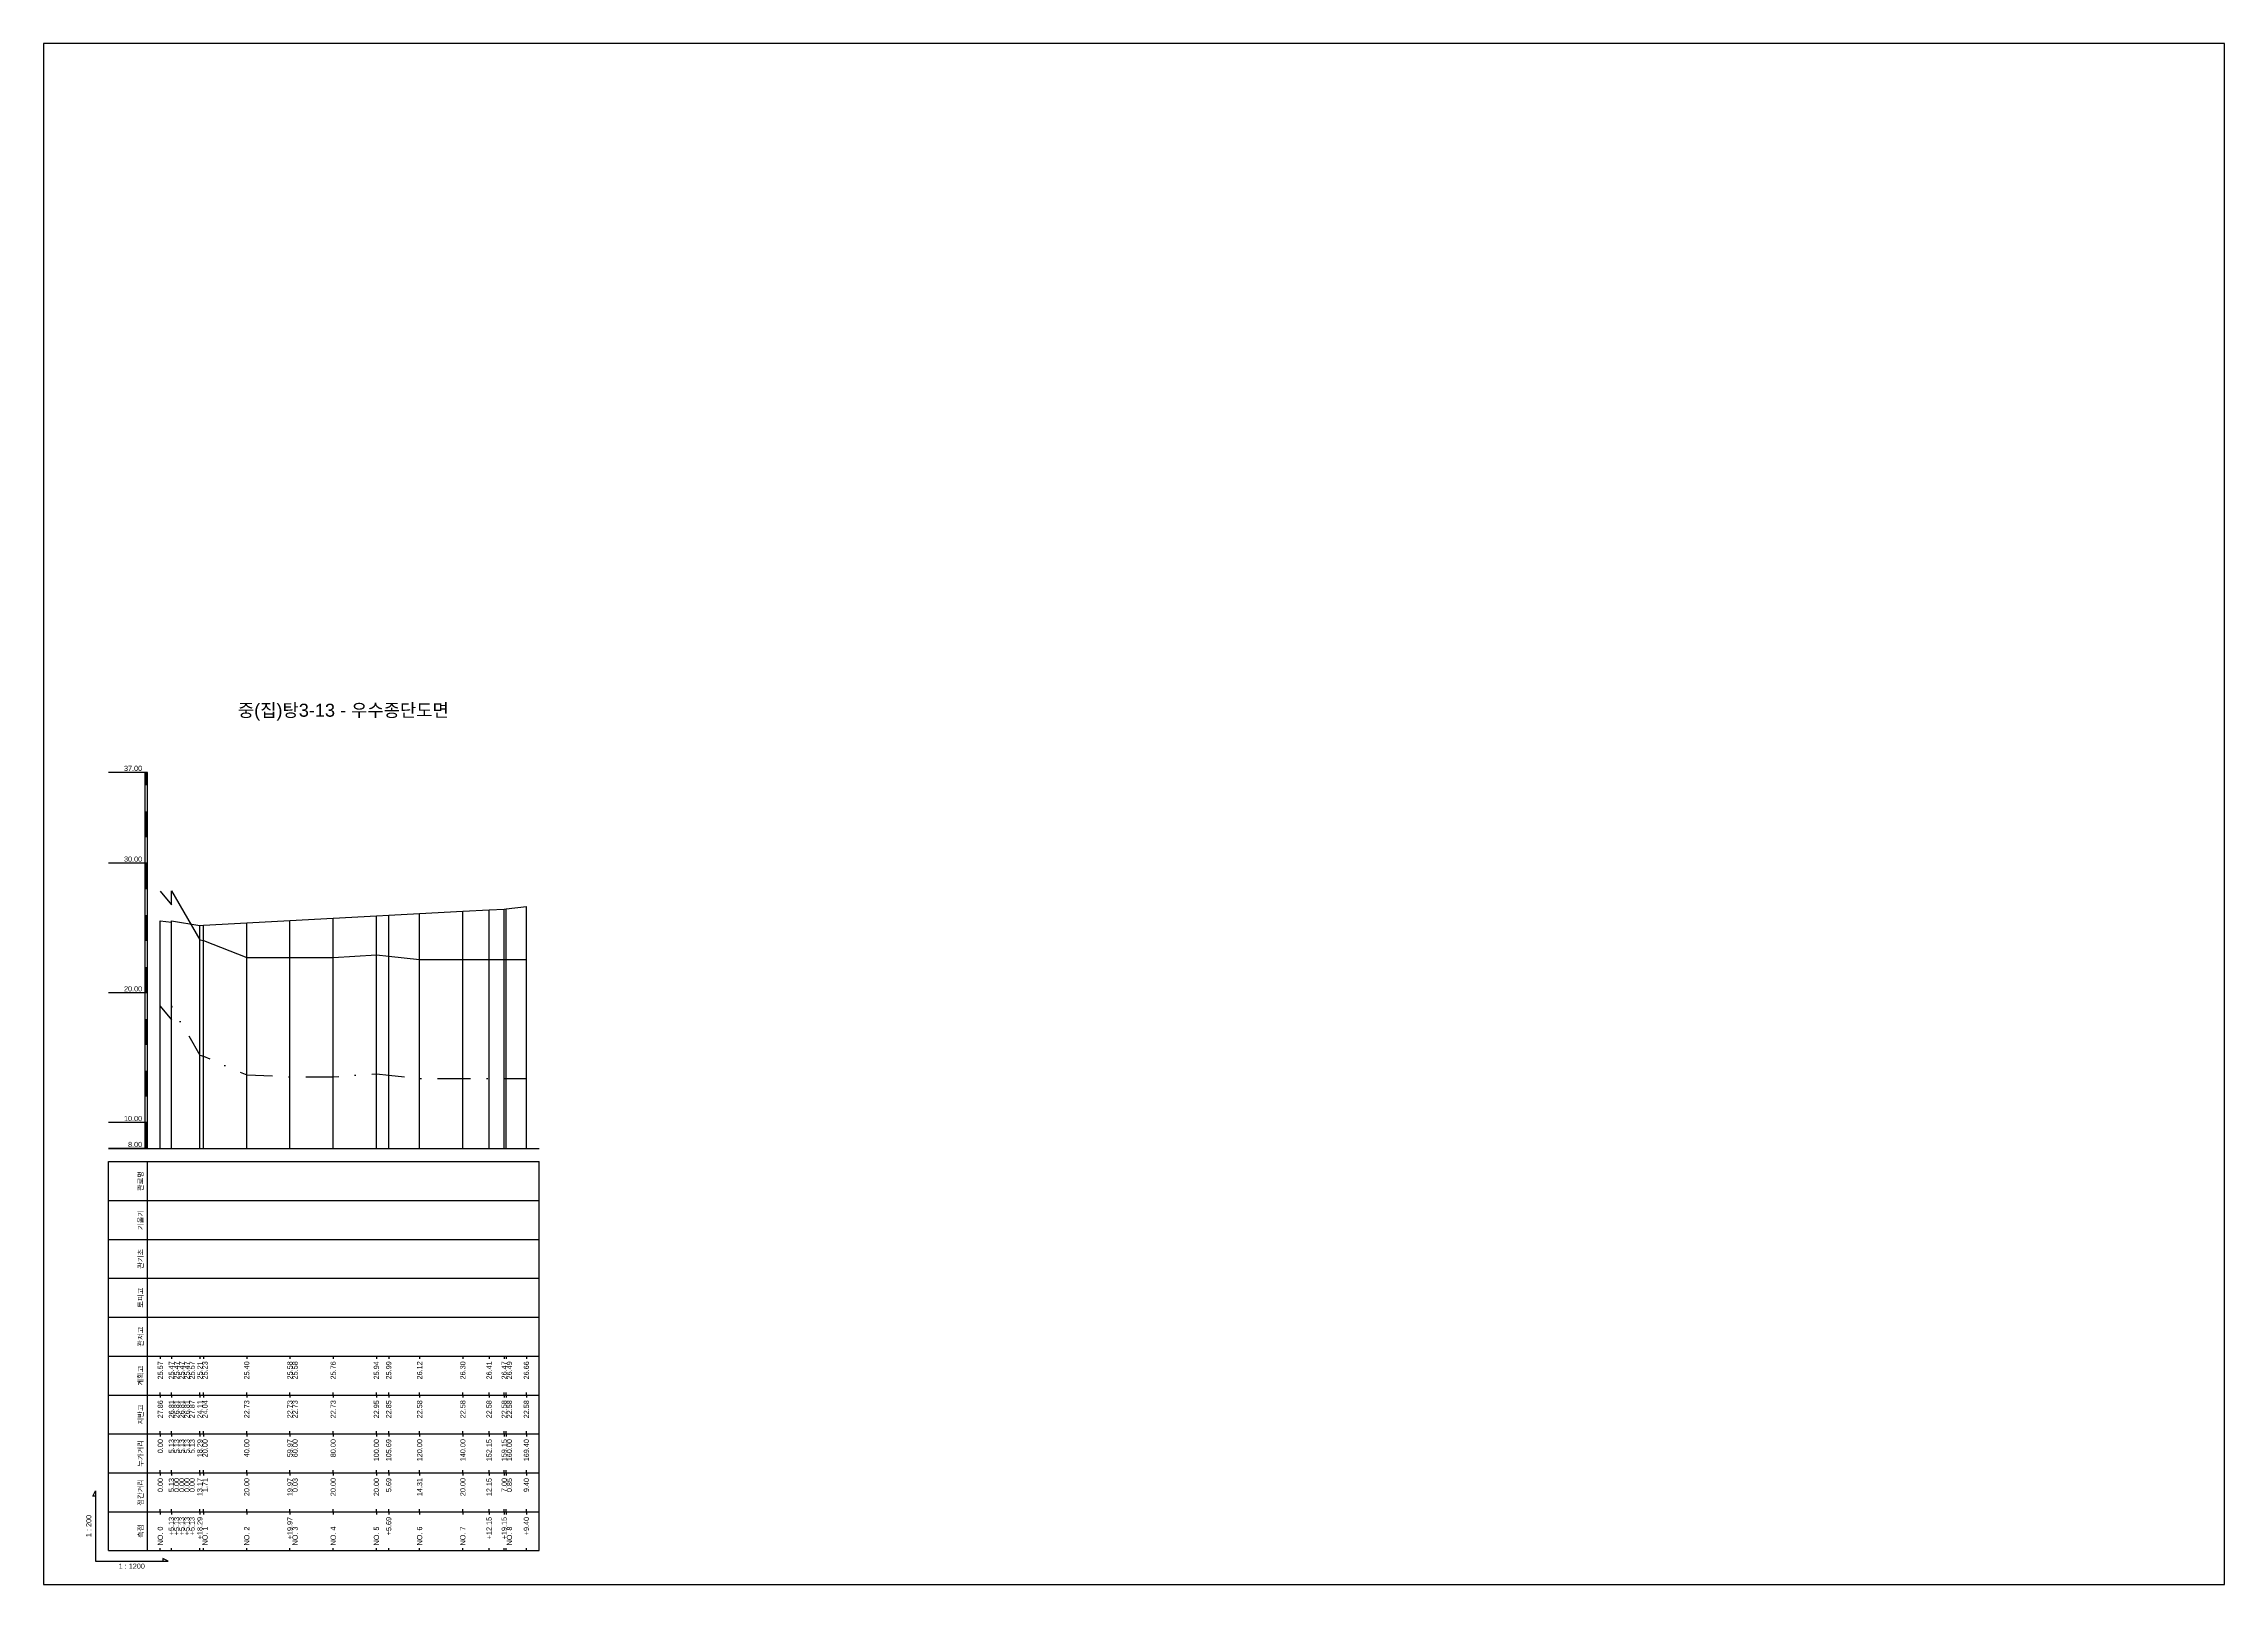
# Model space of a CAD drawing. Header units: millimetres. Extents: x -7351 to 135086, y 1419 to 5643.
# Drawn here: x 23858 to 24699, y 1419 to 2013 of the extents above; entities that cross this region are included whole.
import ezdxf
from ezdxf.enums import TextEntityAlignment as Align

# ---------------------------------------------------------------- set-up
doc = ezdxf.new("R2010")
doc.units = ezdxf.units.MM
doc.linetypes.add('DASHDOT', pattern=[25.4, 12.7, -6.35, 0, -6.35])
for name, color, linetype in [('KZ_종단_계획선', 1, 'Continuous'), ('KZ_종단_노선명', 7, 'Continuous'), ('KZ_종단_도각', 7, 'Continuous'), ('KZ_종단_수직선', 7, 'Continuous'), ('KZ_종단_암선1', 56, 'DASHDOT'), ('KZ_종단_지반선', 3, 'Continuous'), ('KZ_종단_테이블문자', 7, 'Continuous'), ('KZ_종단_테이블선', 7, 'Continuous'), ('KZ_종단_폴대', 7, 'Continuous')]:
    doc.layers.add(name, color=color, linetype=linetype)
doc.styles.get("Standard").update_dxf_attribs({"font": 'arial.ttf'})

msp = doc.modelspace()

# ---------------------------------------------------------------- linework, layer by layer
at = {"layer": 'KZ_종단_계획선'}
msp.add_lwpolyline([(23903.36, 1674.87), (23907.63, 1674.37), (23907.63, 1674.37), (23907.63, 1674.37), (23907.63, 1674.37), (23907.63, 1674.87), (23918.6, 1673.09), (23920.03, 1673.17), (23936.69, 1674.06), (23953.33, 1674.95), (23953.36, 1674.95), (23970.03, 1675.85), (23986.69, 1676.74), (23991.44, 1677), (24003.36, 1677.64), (24020.03, 1678.53), (24030.15, 1679.08), (24035.99, 1679.39), (24036.69, 1679.47), (24044.53, 1680.36)], dxfattribs=at)
at = {"layer": 'KZ_종단_도각'}
msp.add_lwpolyline([(23858.36, 1419.04), (24699.36, 1419.04), (24699.36, 2013.04), (23858.36, 2013.04)], close=True, dxfattribs=at)
at = {"layer": 'KZ_종단_수직선'}
for p, q in [((23903.36, 1587.04), (23903.36, 1674.87)), ((23907.63, 1587.04), (23907.63, 1674.87)), ((23907.63, 1587.04), (23907.63, 1674.37)), ((23907.63, 1587.04), (23907.63, 1674.37)), ((23907.63, 1587.04), (23907.63, 1674.37)), ((23907.63, 1587.04), (23907.63, 1674.37)), ((23936.69, 1587.04), (23936.69, 1674.06)), ((23953.33, 1587.04), (23953.33, 1674.95)), ((23953.36, 1587.04), (23953.36, 1674.95)), ((23970.03, 1587.04), (23970.03, 1675.85)), ((23986.69, 1587.04), (23986.69, 1676.74)), ((23991.43, 1587.04), (23991.43, 1677)), ((24003.36, 1587.04), (24003.36, 1677.64)), ((24020.03, 1587.04), (24020.03, 1678.53)), ((24030.15, 1587.04), (24030.15, 1679.08)), ((24035.98, 1587.04), (24035.98, 1679.39)), ((24036.69, 1587.04), (24036.69, 1679.47)), ((24044.53, 1587.04), (24044.53, 1680.36)), ((23918.6, 1587.04), (23918.6, 1673.09)), ((23920.03, 1587.04), (23920.03, 1673.17))]:
    msp.add_line(p, q, dxfattribs=at)
at = {"layer": 'KZ_종단_암선1', "flags": 128}
msp.add_lwpolyline([(23903.36, 1642), (23907.63, 1636.69), (23907.63, 1636.69), (23907.63, 1636.69), (23907.63, 1636.69), (23907.63, 1642.04), (23918.6, 1623.06), (23920.03, 1622.67), (23936.69, 1615.48), (23953.33, 1614.75), (23953.36, 1614.74), (23970.03, 1614.75), (23986.69, 1615.88), (23991.43, 1615.36), (24003.36, 1614.05), (24020.03, 1614.06), (24030.15, 1614.07), (24035.98, 1614.07), (24036.69, 1614.07), (24044.53, 1614.07)], dxfattribs=at)
at = {"layer": 'KZ_종단_지반선', "flags": 128}
msp.add_lwpolyline([(23903.36, 1686.33), (23907.63, 1681.08), (23907.63, 1681.08), (23907.63, 1681.08), (23907.63, 1681.08), (23907.63, 1686.37), (23918.6, 1667.59), (23920.03, 1667.23), (23936.69, 1660.67), (23953.33, 1660.67), (23953.36, 1660.67), (23970.03, 1660.67), (23986.69, 1661.79), (23991.43, 1661.27), (24003.36, 1659.95), (24020.03, 1659.95), (24030.15, 1659.95), (24035.98, 1659.95), (24036.69, 1659.95), (24044.53, 1659.95)], dxfattribs=at)
at = {"layer": 'KZ_종단_테이블선'}
for p, q in [((23883.36, 1587.04), (24049.53, 1587.04)), ((23883.36, 1567.04), (23883.36, 1582.04)), ((23883.36, 1582.04), (24049.53, 1582.04)), ((23898.36, 1567.04), (23898.36, 1582.04)), ((24049.53, 1567.04), (24049.53, 1582.04)), ((23883.36, 1552.04), (23883.36, 1567.04)), ((23883.36, 1567.04), (24049.53, 1567.04)), ((23898.36, 1552.04), (23898.36, 1567.04)), ((24049.53, 1552.04), (24049.53, 1567.04)), ((23883.36, 1537.04), (23883.36, 1552.04)), ((23883.36, 1552.04), (24049.53, 1552.04)), ((23898.36, 1537.04), (23898.36, 1552.04)), ((24049.53, 1537.04), (24049.53, 1552.04)), ((23883.36, 1522.04), (23883.36, 1537.04)), ((23883.36, 1537.04), (24049.53, 1537.04)), ((23898.36, 1522.04), (23898.36, 1537.04)), ((24049.53, 1522.04), (24049.53, 1537.04)), ((23883.36, 1507.04), (23883.36, 1522.04)), ((23883.36, 1522.04), (24049.53, 1522.04)), ((23898.36, 1507.04), (23898.36, 1522.04)), ((24049.53, 1507.04), (24049.53, 1522.04)), ((23883.36, 1492.04), (23883.36, 1507.04)), ((23883.36, 1507.04), (24049.53, 1507.04)), ((23898.36, 1492.04), (23898.36, 1507.04)), ((23903.36, 1507.04), (23903.36, 1506.04)), ((23907.63, 1507.04), (23907.63, 1506.04)), ((23907.63, 1507.04), (23907.63, 1506.04)), ((23907.63, 1507.04), (23907.63, 1506.04)), ((23907.63, 1507.04), (23907.63, 1506.04)), ((23907.63, 1507.04), (23907.63, 1506.04)), ((23918.6, 1507.04), (23918.6, 1506.04)), ((23920.03, 1507.04), (23920.03, 1506.04)), ((23936.69, 1507.04), (23936.69, 1506.04)), ((23953.33, 1507.04), (23953.33, 1506.04)), ((23953.36, 1507.04), (23953.36, 1506.04)), ((23970.03, 1507.04), (23970.03, 1506.04)), ((23986.69, 1507.04), (23986.69, 1506.04)), ((23991.43, 1507.04), (23991.43, 1506.04)), ((24003.36, 1507.04), (24003.36, 1506.04)), ((24020.03, 1507.04), (24020.03, 1506.04)), ((24030.15, 1507.04), (24030.15, 1506.04)), ((24035.98, 1507.04), (24035.98, 1506.04)), ((24036.69, 1507.04), (24036.69, 1506.04)), ((24044.53, 1507.04), (24044.53, 1506.04)), ((24049.53, 1492.04), (24049.53, 1507.04)), ((23883.36, 1477.04), (23883.36, 1492.04)), ((23883.36, 1492.04), (24049.53, 1492.04)), ((23898.36, 1477.04), (23898.36, 1492.04)), ((23903.36, 1492.04), (23903.36, 1493.04)), ((23903.36, 1492.04), (23903.36, 1491.04)), ((23907.63, 1492.04), (23907.63, 1493.04)), ((23907.63, 1492.04), (23907.63, 1493.04)), ((23907.63, 1492.04), (23907.63, 1493.04)), ((23907.63, 1492.04), (23907.63, 1493.04)), ((23907.63, 1492.04), (23907.63, 1493.04)), ((23907.63, 1492.04), (23907.63, 1491.04)), ((23907.63, 1492.04), (23907.63, 1491.04)), ((23907.63, 1492.04), (23907.63, 1491.04)), ((23907.63, 1492.04), (23907.63, 1491.04)), ((23907.63, 1492.04), (23907.63, 1491.04)), ((23918.6, 1492.04), (23918.6, 1493.04)), ((23918.6, 1492.04), (23918.6, 1491.04)), ((23920.03, 1492.04), (23920.03, 1493.04)), ((23920.03, 1492.04), (23920.03, 1491.04)), ((23936.69, 1492.04), (23936.69, 1493.04)), ((23936.69, 1492.04), (23936.69, 1491.04)), ((23953.33, 1492.04), (23953.33, 1493.04)), ((23953.33, 1492.04), (23953.33, 1491.04)), ((23953.36, 1492.04), (23953.36, 1493.04)), ((23953.36, 1492.04), (23953.36, 1491.04)), ((23970.03, 1492.04), (23970.03, 1493.04)), ((23970.03, 1492.04), (23970.03, 1491.04)), ((23986.69, 1492.04), (23986.69, 1493.04)), ((23986.69, 1492.04), (23986.69, 1491.04)), ((23991.43, 1492.04), (23991.43, 1493.04)), ((23991.43, 1492.04), (23991.43, 1491.04)), ((24003.36, 1492.04), (24003.36, 1493.04)), ((24003.36, 1492.04), (24003.36, 1491.04)), ((24020.03, 1492.04), (24020.03, 1493.04)), ((24020.03, 1492.04), (24020.03, 1491.04)), ((24030.15, 1492.04), (24030.15, 1493.04)), ((24030.15, 1492.04), (24030.15, 1491.04)), ((24035.98, 1492.04), (24035.98, 1493.04)), ((24035.98, 1492.04), (24035.98, 1491.04)), ((24036.69, 1492.04), (24036.69, 1493.04)), ((24036.69, 1492.04), (24036.69, 1491.04)), ((24044.53, 1492.04), (24044.53, 1493.04)), ((24044.53, 1492.04), (24044.53, 1491.04)), ((24049.53, 1477.04), (24049.53, 1492.04)), ((23883.36, 1462.04), (23883.36, 1477.04)), ((23883.36, 1477.04), (24049.53, 1477.04)), ((23898.36, 1462.04), (23898.36, 1477.04)), ((23903.36, 1477.04), (23903.36, 1478.04)), ((23903.36, 1477.04), (23903.36, 1476.04)), ((23907.63, 1477.04), (23907.63, 1478.04)), ((23907.63, 1477.04), (23907.63, 1478.04)), ((23907.63, 1477.04), (23907.63, 1478.04)), ((23907.63, 1477.04), (23907.63, 1478.04)), ((23907.63, 1477.04), (23907.63, 1478.04)), ((23907.63, 1477.04), (23907.63, 1476.04)), ((23907.63, 1477.04), (23907.63, 1476.04)), ((23907.63, 1477.04), (23907.63, 1476.04)), ((23907.63, 1477.04), (23907.63, 1476.04)), ((23907.63, 1477.04), (23907.63, 1476.04)), ((23918.6, 1477.04), (23918.6, 1478.04)), ((23918.6, 1477.04), (23918.6, 1476.04)), ((23920.03, 1477.04), (23920.03, 1478.04)), ((23920.03, 1477.04), (23920.03, 1476.04)), ((23936.69, 1477.04), (23936.69, 1478.04)), ((23936.69, 1477.04), (23936.69, 1476.04)), ((23953.33, 1477.04), (23953.33, 1478.04)), ((23953.33, 1477.04), (23953.33, 1476.04)), ((23953.36, 1477.04), (23953.36, 1478.04)), ((23953.36, 1477.04), (23953.36, 1476.04)), ((23970.03, 1477.04), (23970.03, 1478.04)), ((23970.03, 1477.04), (23970.03, 1476.04)), ((23986.69, 1477.04), (23986.69, 1478.04)), ((23986.69, 1477.04), (23986.69, 1476.04)), ((23991.43, 1477.04), (23991.43, 1478.04)), ((23991.43, 1477.04), (23991.43, 1476.04)), ((24003.36, 1477.04), (24003.36, 1478.04)), ((24003.36, 1477.04), (24003.36, 1476.04)), ((24020.03, 1477.04), (24020.03, 1478.04)), ((24020.03, 1477.04), (24020.03, 1476.04)), ((24030.15, 1477.04), (24030.15, 1478.04)), ((24030.15, 1477.04), (24030.15, 1476.04)), ((24035.98, 1477.04), (24035.98, 1478.04)), ((24035.98, 1477.04), (24035.98, 1476.04)), ((24036.69, 1477.04), (24036.69, 1478.04)), ((24036.69, 1477.04), (24036.69, 1476.04)), ((24044.53, 1477.04), (24044.53, 1478.04)), ((24044.53, 1477.04), (24044.53, 1476.04)), ((24049.53, 1462.04), (24049.53, 1477.04)), ((23883.36, 1447.04), (23883.36, 1462.04)), ((23883.36, 1462.04), (24049.53, 1462.04)), ((23898.36, 1447.04), (23898.36, 1462.04)), ((23903.36, 1462.04), (23903.36, 1463.04)), ((23903.36, 1462.04), (23903.36, 1461.04)), ((23907.63, 1462.04), (23907.63, 1463.04)), ((23907.63, 1462.04), (23907.63, 1463.04)), ((23907.63, 1462.04), (23907.63, 1463.04)), ((23907.63, 1462.04), (23907.63, 1463.04)), ((23907.63, 1462.04), (23907.63, 1463.04)), ((23907.63, 1462.04), (23907.63, 1461.04)), ((23907.63, 1462.04), (23907.63, 1461.04)), ((23907.63, 1462.04), (23907.63, 1461.04)), ((23907.63, 1462.04), (23907.63, 1461.04)), ((23907.63, 1462.04), (23907.63, 1461.04)), ((23918.6, 1462.04), (23918.6, 1463.04)), ((23918.6, 1462.04), (23918.6, 1461.04)), ((23920.03, 1462.04), (23920.03, 1463.04)), ((23920.03, 1462.04), (23920.03, 1461.04)), ((23936.69, 1462.04), (23936.69, 1463.04)), ((23936.69, 1462.04), (23936.69, 1461.04)), ((23953.33, 1462.04), (23953.33, 1463.04)), ((23953.33, 1462.04), (23953.33, 1461.04)), ((23953.36, 1462.04), (23953.36, 1463.04)), ((23953.36, 1462.04), (23953.36, 1461.04)), ((23970.03, 1462.04), (23970.03, 1463.04)), ((23970.03, 1462.04), (23970.03, 1461.04)), ((23986.69, 1462.04), (23986.69, 1463.04)), ((23986.69, 1462.04), (23986.69, 1461.04)), ((23991.43, 1462.04), (23991.43, 1463.04)), ((23991.43, 1462.04), (23991.43, 1461.04)), ((24003.36, 1462.04), (24003.36, 1463.04)), ((24003.36, 1462.04), (24003.36, 1461.04)), ((24020.03, 1462.04), (24020.03, 1463.04)), ((24020.03, 1462.04), (24020.03, 1461.04)), ((24030.15, 1462.04), (24030.15, 1463.04)), ((24030.15, 1462.04), (24030.15, 1461.04)), ((24035.98, 1462.04), (24035.98, 1463.04)), ((24035.98, 1462.04), (24035.98, 1461.04)), ((24036.69, 1462.04), (24036.69, 1463.04)), ((24036.69, 1462.04), (24036.69, 1461.04)), ((24044.53, 1462.04), (24044.53, 1463.04)), ((24044.53, 1462.04), (24044.53, 1461.04)), ((24049.53, 1447.04), (24049.53, 1462.04)), ((23883.36, 1432.04), (23883.36, 1447.04)), ((23883.36, 1447.04), (24049.53, 1447.04)), ((23898.36, 1432.04), (23898.36, 1447.04)), ((23903.36, 1447.04), (23903.36, 1448.04)), ((23903.36, 1447.04), (23903.36, 1446.04)), ((23907.63, 1447.04), (23907.63, 1448.04)), ((23907.63, 1447.04), (23907.63, 1448.04)), ((23907.63, 1447.04), (23907.63, 1448.04)), ((23907.63, 1447.04), (23907.63, 1448.04)), ((23907.63, 1447.04), (23907.63, 1448.04)), ((23907.63, 1447.04), (23907.63, 1446.04)), ((23907.63, 1447.04), (23907.63, 1446.04)), ((23907.63, 1447.04), (23907.63, 1446.04)), ((23907.63, 1447.04), (23907.63, 1446.04)), ((23907.63, 1447.04), (23907.63, 1446.04)), ((23918.6, 1447.04), (23918.6, 1448.04)), ((23918.6, 1447.04), (23918.6, 1446.04)), ((23920.03, 1447.04), (23920.03, 1448.04)), ((23920.03, 1447.04), (23920.03, 1446.04)), ((23936.69, 1447.04), (23936.69, 1448.04)), ((23936.69, 1447.04), (23936.69, 1446.04)), ((23953.33, 1447.04), (23953.33, 1448.04)), ((23953.33, 1447.04), (23953.33, 1446.04)), ((23953.36, 1447.04), (23953.36, 1448.04)), ((23953.36, 1447.04), (23953.36, 1446.04)), ((23970.03, 1447.04), (23970.03, 1448.04)), ((23970.03, 1447.04), (23970.03, 1446.04)), ((23986.69, 1447.04), (23986.69, 1448.04)), ((23986.69, 1447.04), (23986.69, 1446.04)), ((23991.43, 1447.04), (23991.43, 1448.04)), ((23991.43, 1447.04), (23991.43, 1446.04)), ((24003.36, 1447.04), (24003.36, 1448.04)), ((24003.36, 1447.04), (24003.36, 1446.04)), ((24020.03, 1447.04), (24020.03, 1448.04)), ((24020.03, 1447.04), (24020.03, 1446.04)), ((24030.15, 1447.04), (24030.15, 1448.04)), ((24030.15, 1447.04), (24030.15, 1446.04)), ((24035.98, 1447.04), (24035.98, 1448.04)), ((24035.98, 1447.04), (24035.98, 1446.04)), ((24036.69, 1447.04), (24036.69, 1448.04)), ((24036.69, 1447.04), (24036.69, 1446.04)), ((24044.53, 1447.04), (24044.53, 1448.04)), ((24044.53, 1447.04), (24044.53, 1446.04)), ((24049.53, 1432.04), (24049.53, 1447.04)), ((23883.36, 1432.04), (24049.53, 1432.04)), ((23903.36, 1432.04), (23903.36, 1433.04)), ((23907.63, 1432.04), (23907.63, 1433.04)), ((23907.63, 1432.04), (23907.63, 1433.04)), ((23907.63, 1432.04), (23907.63, 1433.04)), ((23907.63, 1432.04), (23907.63, 1433.04)), ((23907.63, 1432.04), (23907.63, 1433.04)), ((23918.6, 1432.04), (23918.6, 1433.04)), ((23920.03, 1432.04), (23920.03, 1433.04)), ((23936.69, 1432.04), (23936.69, 1433.04)), ((23953.33, 1432.04), (23953.33, 1433.04)), ((23953.36, 1432.04), (23953.36, 1433.04)), ((23970.03, 1432.04), (23970.03, 1433.04)), ((23986.69, 1432.04), (23986.69, 1433.04)), ((23991.43, 1432.04), (23991.43, 1433.04)), ((24003.36, 1432.04), (24003.36, 1433.04)), ((24020.03, 1432.04), (24020.03, 1433.04)), ((24030.15, 1432.04), (24030.15, 1433.04)), ((24035.98, 1432.04), (24035.98, 1433.04)), ((24036.69, 1432.04), (24036.69, 1433.04)), ((24044.53, 1432.04), (24044.53, 1433.04))]:
    msp.add_line(p, q, dxfattribs=at)
msp.add_lwpolyline([(23878.36, 1453.04), (23877.36, 1453.04), (23878.36, 1455.04), (23878.36, 1428.04), (23906.36, 1428.04), (23904.36, 1429.04), (23904.36, 1428.04)], dxfattribs=at)
at = {"layer": 'KZ_종단_폴대'}
for p, q in [((23898.36, 1732.04), (23883.36, 1732.04)), ((23898.36, 1697.04), (23883.36, 1697.04)), ((23898.36, 1647.04), (23883.36, 1647.04)), ((23898.36, 1597.04), (23883.36, 1597.04)), ((23898.36, 1587.04), (23883.36, 1587.04))]:
    msp.add_line(p, q, dxfattribs=at)
for points in [[(23897.86, 1727.04, 1, 1, 0), (23897.86, 1732.04, 1, 1, 0)], [(23897.86, 1707.04, 1, 1, 0), (23897.86, 1717.04, 1, 1, 0)], [(23897.86, 1687.04, 1, 1, 0), (23897.86, 1697.04, 1, 1, 0)], [(23897.86, 1667.04, 1, 1, 0), (23897.86, 1677.04, 1, 1, 0)], [(23897.86, 1647.04, 1, 1, 0), (23897.86, 1657.04, 1, 1, 0)], [(23897.86, 1627.04, 1, 1, 0), (23897.86, 1637.04, 1, 1, 0)], [(23897.86, 1607.04, 1, 1, 0), (23897.86, 1617.04, 1, 1, 0)], [(23897.86, 1587.04, 1, 1, 0), (23897.86, 1597.04, 1, 1, 0)]]:
    msp.add_lwpolyline(points, format="xyseb", dxfattribs=at)
msp.add_lwpolyline([(23898.36, 1587.04), (23898.36, 1732.04), (23897.36, 1732.04), (23897.36, 1587.04), (23898.36, 1587.04)], dxfattribs=at)

# ---------------------------------------------------------------- texts
at = {"layer": 'KZ_종단_노선명'}
msp.add_text('중(집)탕3-13 - 우수종단도면', height=5, dxfattribs=at).set_placement((23973.94, 1752.04), align=Align.BOTTOM_CENTER)
at = {"layer": 'KZ_종단_테이블문자'}
for s, p in [('25.57', (23903.36, 1505.04)), ('25.47', (23907.63, 1505.04)), ('25.47', (23909.63, 1505.04)), ('25.47', (23911.63, 1505.04)), ('25.47', (23913.63, 1505.04)), ('25.57', (23915.63, 1505.04)), ('25.21', (23918.6, 1505.04)), ('25.23', (23920.6, 1505.04)), ('25.40', (23936.69, 1505.04)), ('25.58', (23953.33, 1505.04)), ('25.58', (23955.33, 1505.04)), ('25.76', (23970.03, 1505.04)), ('25.94', (23986.69, 1505.04)), ('25.99', (23991.43, 1505.04)), ('26.12', (24003.36, 1505.04)), ('26.30', (24020.03, 1505.04)), ('26.41', (24030.15, 1505.04)), ('26.47', (24035.98, 1505.04)), ('26.49', (24037.98, 1505.04)), ('26.66', (24044.53, 1505.04)), ('27.86', (23903.36, 1490.04)), ('26.81', (23907.63, 1490.04)), ('26.81', (23909.63, 1490.04)), ('26.81', (23911.63, 1490.04)), ('26.81', (23913.63, 1490.04)), ('27.87', (23915.63, 1490.04)), ('24.11', (23918.6, 1490.04)), ('24.04', (23920.6, 1490.04)), ('22.73', (23936.69, 1490.04)), ('22.73', (23953.33, 1490.04)), ('22.73', (23955.33, 1490.04)), ('22.73', (23970.03, 1490.04)), ('22.95', (23986.69, 1490.04)), ('22.85', (23991.43, 1490.04)), ('22.58', (24003.36, 1490.04)), ('22.58', (24020.03, 1490.04)), ('22.58', (24030.15, 1490.04)), ('22.58', (24035.98, 1490.04)), ('22.58', (24037.98, 1490.04)), ('22.58', (24044.53, 1490.04)), ('0.00', (23903.36, 1475.04)), ('5.13', (23907.63, 1475.04)), ('5.13', (23909.63, 1475.04)), ('5.13', (23911.63, 1475.04)), ('5.13', (23913.63, 1475.04)), ('5.13', (23915.63, 1475.04)), ('18.29', (23918.6, 1475.04)), ('20.00', (23920.6, 1475.04)), ('40.00', (23936.69, 1475.04)), ('59.97', (23953.33, 1475.04)), ('60.00', (23955.33, 1475.04)), ('80.00', (23970.03, 1475.04)), ('100.00', (23986.69, 1475.04)), ('105.69', (23991.43, 1475.04)), ('120.00', (24003.36, 1475.04)), ('140.00', (24020.03, 1475.04)), ('152.15', (24030.15, 1475.04)), ('159.15', (24035.98, 1475.04)), ('160.00', (24037.98, 1475.04)), ('169.40', (24044.53, 1475.04)), ('0.00', (23903.36, 1460.04)), ('5.13', (23907.63, 1460.04)), ('0.00', (23909.63, 1460.04)), ('0.00', (23911.63, 1460.04)), ('0.00', (23913.63, 1460.04)), ('0.00', (23915.63, 1460.04)), ('13.17', (23918.6, 1460.04)), ('1.71', (23920.6, 1460.04)), ('20.00', (23936.69, 1460.04)), ('19.97', (23953.33, 1460.04)), ('0.03', (23955.33, 1460.04)), ('20.00', (23970.03, 1460.04)), ('20.00', (23986.69, 1460.04)), ('5.69', (23991.43, 1460.04)), ('14.31', (24003.36, 1460.04)), ('20.00', (24020.03, 1460.04)), ('12.15', (24030.15, 1460.04)), ('7.00', (24035.98, 1460.04)), ('0.85', (24037.98, 1460.04)), ('9.40', (24044.53, 1460.04)), ('+5.13', (23907.63, 1445.04)), ('+5.13', (23909.63, 1445.04)), ('+5.13', (23911.63, 1445.04)), ('+5.13', (23913.63, 1445.04)), ('+5.13', (23915.63, 1445.04)), ('+18.29', (23918.6, 1445.04)), ('+19.97', (23953.33, 1445.04)), ('+5.69', (23991.43, 1445.04)), ('+12.15', (24030.15, 1445.04)), ('+19.15', (24035.98, 1445.04)), ('+9.40', (24044.53, 1445.04))]:
    msp.add_text(s, height=2, rotation=90, dxfattribs=at).set_placement(p, align=Align.MIDDLE_RIGHT)
for s, p in [('NO. 0', (23903.36, 1434.04)), ('NO. 1', (23920.6, 1434.04)), ('NO. 2', (23936.69, 1434.04)), ('NO. 3', (23955.33, 1434.04)), ('NO. 4', (23970.03, 1434.04)), ('NO. 5', (23986.69, 1434.04)), ('NO. 6', (24003.36, 1434.04)), ('NO. 7', (24020.03, 1434.04)), ('NO. 8', (24037.98, 1434.04))]:
    msp.add_text(s, height=2, rotation=90, dxfattribs=at).set_placement(p, align=Align.MIDDLE_LEFT)
at = {"layer": 'KZ_종단_테이블선'}
for s, p in [('관로명', (23897.36, 1574.54)), ('기울기', (23897.36, 1559.54)), ('관기초', (23897.36, 1544.54)), ('토피고', (23897.36, 1529.54)), ('관저고', (23897.36, 1514.54)), ('계획고', (23897.36, 1499.54)), ('지반고', (23897.36, 1484.54)), ('누가거리', (23897.36, 1469.54)), ('점간거리', (23897.36, 1454.54)), ('1 : 200', (23877.36, 1441.54)), ('측점', (23897.36, 1439.54))]:
    msp.add_text(s, height=2, rotation=90, dxfattribs=at).set_placement(p, align=Align.BOTTOM_CENTER)
msp.add_text('1 : 1200', height=2, dxfattribs=at).set_placement((23892.36, 1427.04), align=Align.TOP_CENTER)
at = {"layer": 'KZ_종단_폴대'}
for s, p in [('37.00', (23896.36, 1732.04)), ('30.00', (23896.36, 1697.04)), ('20.00', (23896.36, 1647.04)), ('10.00', (23896.36, 1597.04)), ('8.00', (23896.36, 1587.04))]:
    msp.add_text(s, height=2, dxfattribs=at).set_placement(p, align=Align.BOTTOM_RIGHT)

doc.saveas('drawing.dxf')
